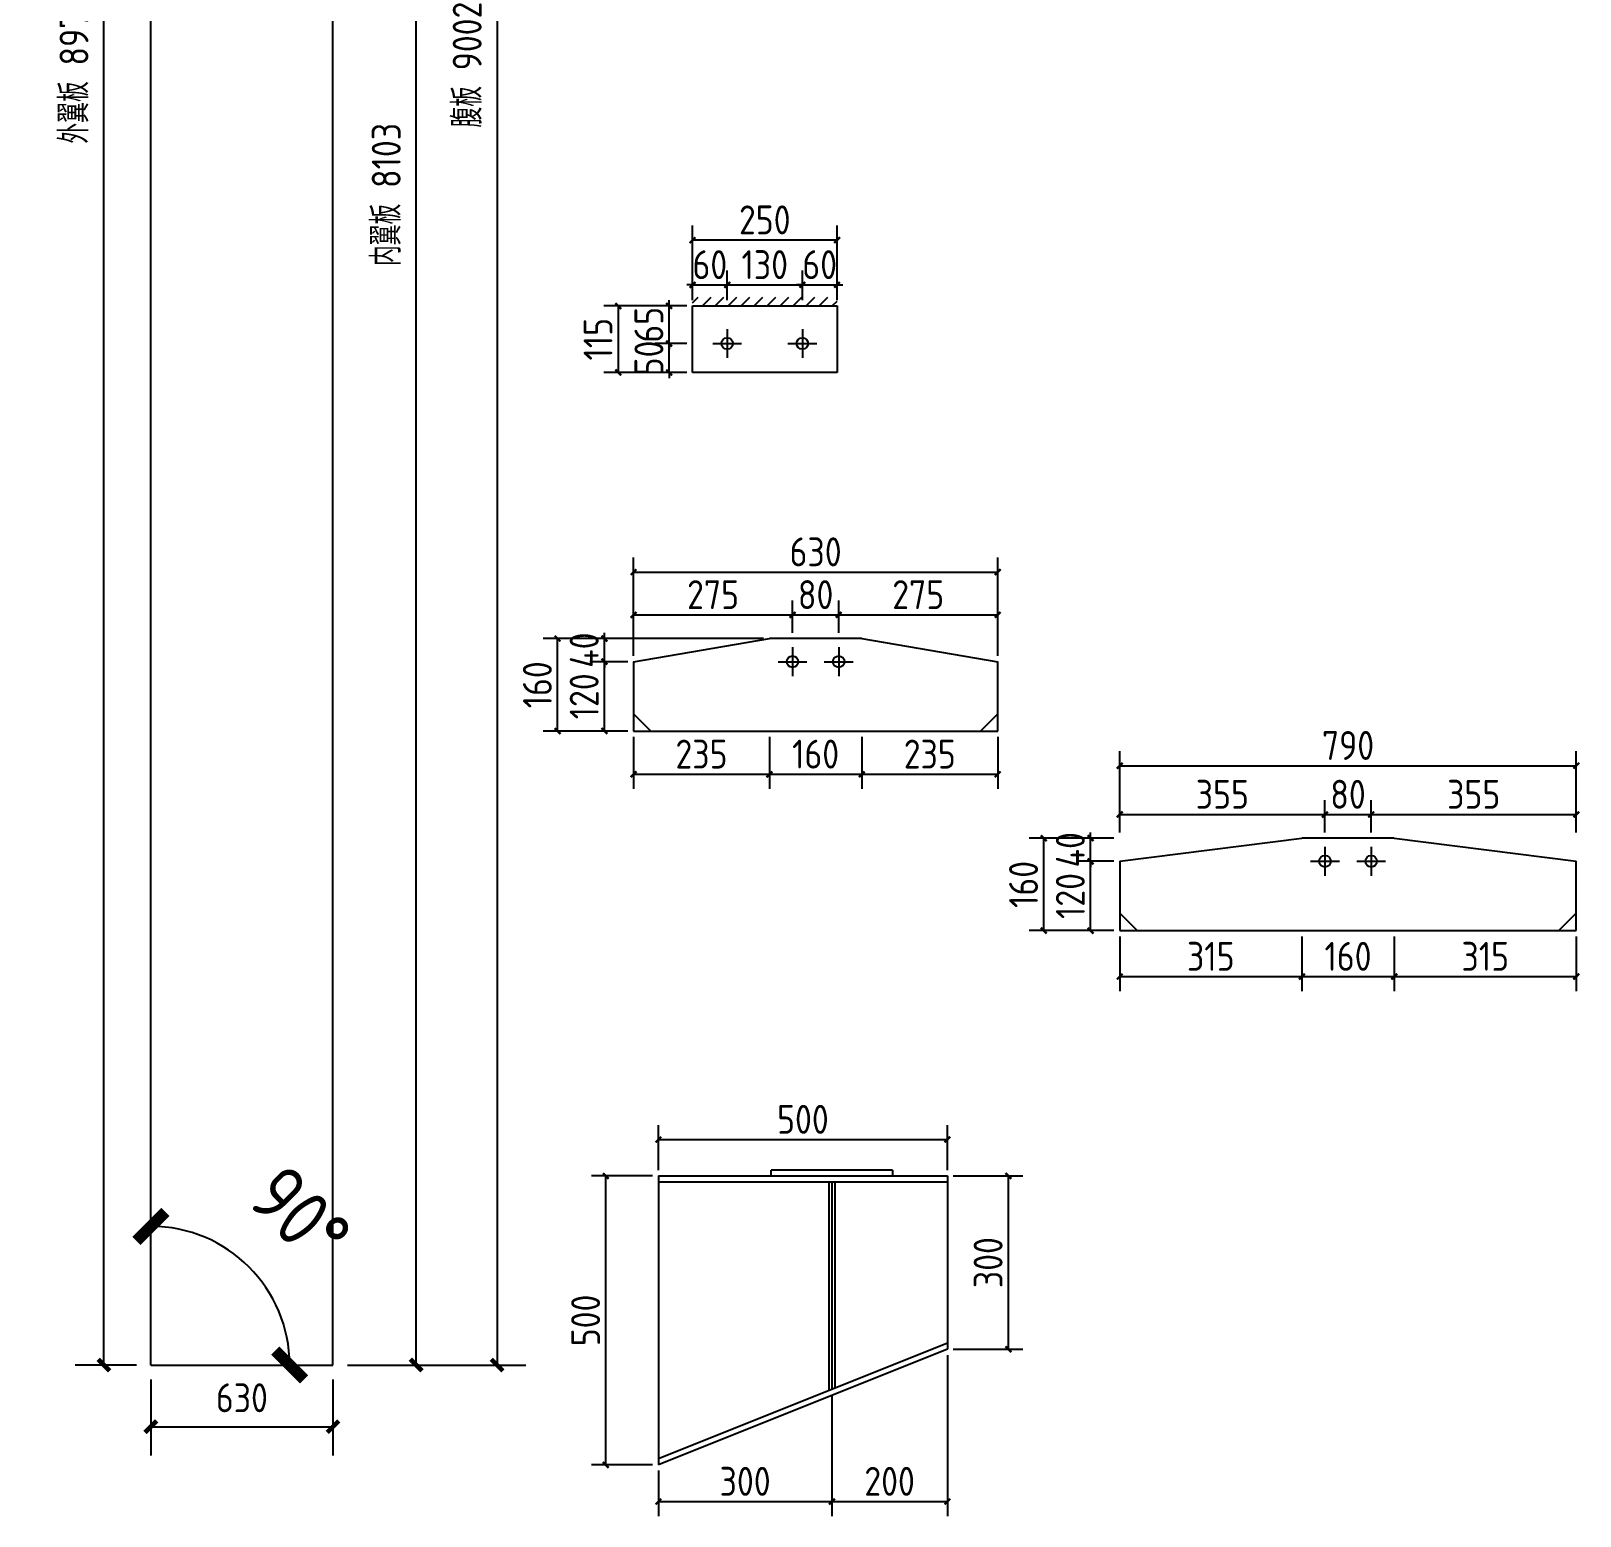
# Model space of a CAD drawing. Extents: x 411778 to 673094, y -11605 to 324395.
# Drawn here: x 461767 to 467127, y 93138 to 98278 of the extents above; entities that cross this region are included whole.
import ezdxf

# ---------------------------------------------------------------- set-up
doc = ezdxf.new("R2010")
doc.units = 0
doc.header["$LTSCALE"] = 1000
doc.header["$MEASUREMENT"] = 0
doc.styles.get("Standard").update_dxf_attribs({"font": 'gbenor.shx', "bigfont": 'gbcbig.shx'})
doc.dimstyles.get("Standard").update_dxf_attribs({"dimscale": 100, "dimtxt": 3.5, "dimasz": 1, "dimexe": 2.5, "dimexo": 3, "dimgap": 1.5, "dimtad": 1, "dimdec": 0, "dimzin": 0, "dimdsep": 46, "dimtxsty": 'Standard', "dimblk": 'ARCHTICK', "dimcen": 0.09, "dimadec": 0, "dimazin": 0, "dimtfac": 1, "dimtdec": 0, "dimtix": 1, "dimtmove": 2, "dimatfit": 3, "dimfxl": 1, "dimtolj": 1, "dimtzin": 0, "dimarcsym": 0})

# ---------------------------------------------------------------- blocks, each defined once
blk = doc.blocks.new('_ArchTick')
at = {"color": 0, "linetype": 'ByBlock', "const_width": 0.4}
blk.add_lwpolyline([(-0.5, -0.5), (0.5, 0.5)], dxfattribs=at)
blk = doc.blocks.new('*D1289')
at = {"color": 3, "lineweight": -2}
for p, q in [((462181.5, 93610.5), (462181.5, 93347.2)), ((462811.5, 93610.5), (462811.5, 93347.2)), ((462181.5, 93447.2), (462811.5, 93447.2))]:
    blk.add_line(p, q, dxfattribs=at)
at = {"layer": 'Defpoints', "color": 0}
for p in [(462181.5, 93660.5), (462811.5, 93660.5), (462811.5, 93447.2)]:
    blk.add_point(p, dxfattribs=at)
at = {"color": 3, "lineweight": -2, "xscale": 40, "yscale": 40, "zscale": 40, "rotation": 180}
blk.add_blockref('_ArchTick', (462181.5, 93447.2), dxfattribs=at)
at = {"color": 3, "lineweight": -2, "xscale": 40, "yscale": 40, "zscale": 40}
blk.add_blockref('_ArchTick', (462811.5, 93447.2), dxfattribs=at)
at = {"color": 0, "insert": (462496.5, 93547.2), "char_height": 100, "attachment_point": 5}
blk.add_mtext('\\A1;630', dxfattribs=at)
blk = doc.blocks.new('*D1290')
at = {"color": 3, "lineweight": -2}
for p, q in [((462131.5, 102631), (461919, 102631)), ((462019, 93660.5), (462019, 102631)), ((462131.5, 93660.5), (461919, 93660.5))]:
    blk.add_line(p, q, dxfattribs=at)
at = {"layer": 'Defpoints', "color": 0}
for p in [(462019, 102631), (462181.5, 102631), (462181.5, 93660.5)]:
    blk.add_point(p, dxfattribs=at)
at = {"color": 3, "lineweight": -2, "xscale": 40, "yscale": 40, "zscale": 40}
for p, rotation in [((462019, 102631), 90), ((462019, 93660.5), 270)]:
    blk.add_blockref('_ArchTick', p, dxfattribs=dict(at, rotation=rotation))
at = {"color": 0, "insert": (461915.7, 98145.7), "char_height": 100, "attachment_point": 5, "rotation": 90}
blk.add_mtext('\\A1;外翼板 8970', dxfattribs=at)
blk = doc.blocks.new('*D1292')
at = {"color": 3, "lineweight": -2}
for p, q in [((462861.5, 101763.6), (463199.5, 101763.6)), ((463099.5, 93660.5), (463099.5, 101763.6)), ((462861.5, 93660.5), (463199.5, 93660.5))]:
    blk.add_line(p, q, dxfattribs=at)
at = {"layer": 'Defpoints', "color": 0}
for p in [(462811.5, 101763.6), (463099.5, 101763.6), (462811.5, 93660.5)]:
    blk.add_point(p, dxfattribs=at)
at = {"color": 3, "lineweight": -2, "xscale": 40, "yscale": 40, "zscale": 40}
for p, rotation in [((463099.5, 101763.6), 90), ((463099.5, 93660.5), 270)]:
    blk.add_blockref('_ArchTick', p, dxfattribs=dict(at, rotation=rotation))
at = {"color": 0, "insert": (462996.2, 97712), "char_height": 100, "attachment_point": 5, "rotation": 90}
blk.add_mtext('\\A1;内翼板 8103', dxfattribs=at)
blk = doc.blocks.new('*D1259')
at = {"color": 3, "lineweight": -2}
for p, q in [((462861.5, 102662.5), (463479.5, 102662.5)), ((463379.5, 102662.5), (463379.5, 93660.5)), ((462861.5, 93660.5), (463479.5, 93660.5))]:
    blk.add_line(p, q, dxfattribs=at)
at = {"layer": 'Defpoints', "color": 0}
for p in [(462811.5, 102662.5), (462811.5, 93660.5), (463379.5, 93660.5)]:
    blk.add_point(p, dxfattribs=at)
at = {"color": 3, "lineweight": -2, "xscale": 40, "yscale": 40, "zscale": 40}
for p, rotation in [((463379.5, 102662.5), 90), ((463379.5, 93660.5), 270)]:
    blk.add_blockref('_ArchTick', p, dxfattribs=dict(at, rotation=rotation))
at = {"color": 0, "insert": (463276.2, 98161.5), "char_height": 100, "attachment_point": 5, "rotation": 90}
blk.add_mtext('\\A1;腹板 9002', dxfattribs=at)
blk = doc.blocks.new('*D1344')
at = {"color": 3, "lineweight": -2}
for p, q in [((464036, 97196.1), (463925, 97196.1)), ((463975, 97196.1), (463975, 97216.1)), ((463975, 97096.1), (463975, 97196.1)), ((464036, 97096.1), (463925, 97096.1)), ((463975, 97096.1), (463975, 97076.1))]:
    blk.add_line(p, q, dxfattribs=at)
at = {"layer": 'Defpoints', "color": 0}
for p in [(463975, 97196.1), (464056, 97196.1), (464056, 97096.1)]:
    blk.add_point(p, dxfattribs=at)
at = {"color": 3, "lineweight": -2, "xscale": 20, "yscale": 20, "zscale": 20}
for p, rotation in [((463975, 97196.1), 270), ((463975, 97096.1), 90)]:
    blk.add_blockref('_ArchTick', p, dxfattribs=dict(at, rotation=rotation))
at = {"color": 0, "insert": (463905, 97146.1), "char_height": 100, "attachment_point": 5, "rotation": 90}
blk.add_mtext('\\A1;50', dxfattribs=at)
blk = doc.blocks.new('*D1345')
at = {"color": 3, "lineweight": -2}
for p, q in [((464036, 97326.1), (463925, 97326.1)), ((463975, 97326.1), (463975, 97346.1)), ((463975, 97196.1), (463975, 97326.1)), ((464036, 97196.1), (463925, 97196.1)), ((463975, 97196.1), (463975, 97176.1))]:
    blk.add_line(p, q, dxfattribs=at)
at = {"layer": 'Defpoints', "color": 0}
for p in [(463975, 97326.1), (464056, 97326.1), (464056, 97196.1)]:
    blk.add_point(p, dxfattribs=at)
at = {"color": 3, "lineweight": -2, "xscale": 20, "yscale": 20, "zscale": 20}
for p, rotation in [((463975, 97326.1), 270), ((463975, 97196.1), 90)]:
    blk.add_blockref('_ArchTick', p, dxfattribs=dict(at, rotation=rotation))
at = {"color": 0, "insert": (463905, 97261.1), "char_height": 100, "attachment_point": 5, "rotation": 90}
blk.add_mtext('\\A1;65', dxfattribs=at)
blk = doc.blocks.new('*D1346')
at = {"color": 3, "lineweight": -2}
for p, q in [((464036, 97326.1), (463749, 97326.1)), ((463799, 97326.1), (463799, 97096.1)), ((464036, 97096.1), (463749, 97096.1))]:
    blk.add_line(p, q, dxfattribs=at)
at = {"layer": 'Defpoints', "color": 0}
for p in [(464056, 97326.1), (463799, 97096.1), (464056, 97096.1)]:
    blk.add_point(p, dxfattribs=at)
at = {"color": 3, "lineweight": -2, "xscale": 20, "yscale": 20, "zscale": 20}
for p, rotation in [((463799, 97326.1), 90), ((463799, 97096.1), 270)]:
    blk.add_blockref('_ArchTick', p, dxfattribs=dict(at, rotation=rotation))
at = {"color": 0, "insert": (463729, 97211.1), "char_height": 100, "attachment_point": 5, "rotation": 90}
blk.add_mtext('\\A1;115', dxfattribs=at)
blk = doc.blocks.new('*D1279')
at = {"color": 3, "lineweight": -2}
for p, q in [((464056, 97346.1), (464056, 97449.1)), ((464176, 97346.1), (464176, 97449.1)), ((464056, 97399.1), (464036, 97399.1)), ((464056, 97399.1), (464176, 97399.1)), ((464176, 97399.1), (464196, 97399.1))]:
    blk.add_line(p, q, dxfattribs=at)
at = {"layer": 'Defpoints', "color": 0}
for p in [(464176, 97399.1), (464056, 97326.1), (464176, 97326.1)]:
    blk.add_point(p, dxfattribs=at)
at = {"color": 3, "lineweight": -2, "xscale": 20, "yscale": 20, "zscale": 20}
blk.add_blockref('_ArchTick', (464056, 97399.1), dxfattribs=at)
at = {"color": 3, "lineweight": -2, "xscale": 20, "yscale": 20, "zscale": 20, "rotation": 180}
blk.add_blockref('_ArchTick', (464176, 97399.1), dxfattribs=at)
at = {"color": 0, "insert": (464116, 97469.1), "char_height": 100, "attachment_point": 5}
blk.add_mtext('\\A1;60', dxfattribs=at)
blk = doc.blocks.new('*D1280')
at = {"color": 3, "lineweight": -2}
for p, q in [((464176, 97346.1), (464176, 97449.1)), ((464436, 97346.1), (464436, 97449.1)), ((464176, 97399.1), (464436, 97399.1))]:
    blk.add_line(p, q, dxfattribs=at)
at = {"layer": 'Defpoints', "color": 0}
for p in [(464436, 97399.1), (464176, 97326.1), (464436, 97326.1)]:
    blk.add_point(p, dxfattribs=at)
at = {"color": 3, "lineweight": -2, "xscale": 20, "yscale": 20, "zscale": 20, "rotation": 180}
blk.add_blockref('_ArchTick', (464176, 97399.1), dxfattribs=at)
at = {"color": 3, "lineweight": -2, "xscale": 20, "yscale": 20, "zscale": 20}
blk.add_blockref('_ArchTick', (464436, 97399.1), dxfattribs=at)
at = {"color": 0, "insert": (464306, 97469.1), "char_height": 100, "attachment_point": 5}
blk.add_mtext('\\A1;130', dxfattribs=at)
blk = doc.blocks.new('*D1347')
at = {"color": 3, "lineweight": -2}
for p, q in [((464436, 97346.1), (464436, 97449.1)), ((464556, 97346.1), (464556, 97449.1)), ((464436, 97399.1), (464416, 97399.1)), ((464436, 97399.1), (464556, 97399.1)), ((464556, 97399.1), (464576, 97399.1))]:
    blk.add_line(p, q, dxfattribs=at)
at = {"layer": 'Defpoints', "color": 0}
for p in [(464556, 97399.1), (464436, 97326.1), (464556, 97326.1)]:
    blk.add_point(p, dxfattribs=at)
at = {"color": 3, "lineweight": -2, "xscale": 20, "yscale": 20, "zscale": 20}
blk.add_blockref('_ArchTick', (464436, 97399.1), dxfattribs=at)
at = {"color": 3, "lineweight": -2, "xscale": 20, "yscale": 20, "zscale": 20, "rotation": 180}
blk.add_blockref('_ArchTick', (464556, 97399.1), dxfattribs=at)
at = {"color": 0, "insert": (464496, 97469.1), "char_height": 100, "attachment_point": 5}
blk.add_mtext('\\A1;60', dxfattribs=at)
blk = doc.blocks.new('*D1348')
at = {"color": 3, "lineweight": -2}
for p, q in [((464056, 97346.1), (464056, 97604.1)), ((464556, 97346.1), (464556, 97604.1)), ((464556, 97554.1), (464056, 97554.1))]:
    blk.add_line(p, q, dxfattribs=at)
at = {"layer": 'Defpoints', "color": 0}
for p in [(464056, 97554.1), (464056, 97326.1), (464556, 97326.1)]:
    blk.add_point(p, dxfattribs=at)
at = {"color": 3, "lineweight": -2, "xscale": 20, "yscale": 20, "zscale": 20, "rotation": 180}
blk.add_blockref('_ArchTick', (464056, 97554.1), dxfattribs=at)
at = {"color": 3, "lineweight": -2, "xscale": 20, "yscale": 20, "zscale": 20}
blk.add_blockref('_ArchTick', (464556, 97554.1), dxfattribs=at)
at = {"color": 0, "insert": (464306, 97624.1), "char_height": 100, "attachment_point": 5}
blk.add_mtext('\\A1;250', dxfattribs=at)
blk = doc.blocks.new('*D1349')
at = {"color": 3, "lineweight": -2}
for p, q in [((463918, 94315), (463706, 94315)), ((463756, 93315), (463756, 94315)), ((463918, 93315), (463706, 93315))]:
    blk.add_line(p, q, dxfattribs=at)
at = {"layer": 'Defpoints', "color": 0}
for p in [(463756, 94315), (463938, 94315), (463938, 93315)]:
    blk.add_point(p, dxfattribs=at)
at = {"color": 3, "lineweight": -2, "xscale": 20, "yscale": 20, "zscale": 20}
for p, rotation in [((463756, 94315), 90), ((463756, 93315), 270)]:
    blk.add_blockref('_ArchTick', p, dxfattribs=dict(at, rotation=rotation))
at = {"color": 0, "insert": (463686, 93815), "char_height": 100, "attachment_point": 5, "rotation": 90}
blk.add_mtext('\\A1;500', dxfattribs=at)
blk = doc.blocks.new('*D1350')
at = {"color": 3, "lineweight": -2}
for p, q in [((463938, 94335), (463938, 94491)), ((464938, 94335), (464938, 94491)), ((463938, 94441), (464938, 94441))]:
    blk.add_line(p, q, dxfattribs=at)
at = {"layer": 'Defpoints', "color": 0}
for p in [(464938, 94441), (463938, 94315), (464938, 94315)]:
    blk.add_point(p, dxfattribs=at)
at = {"color": 3, "lineweight": -2, "xscale": 20, "yscale": 20, "zscale": 20, "rotation": 180}
blk.add_blockref('_ArchTick', (463938, 94441), dxfattribs=at)
at = {"color": 3, "lineweight": -2, "xscale": 20, "yscale": 20, "zscale": 20}
blk.add_blockref('_ArchTick', (464938, 94441), dxfattribs=at)
at = {"color": 0, "insert": (464438, 94511), "char_height": 100, "attachment_point": 5}
blk.add_mtext('\\A1;500', dxfattribs=at)
blk = doc.blocks.new('*D1283')
at = {"color": 3, "lineweight": -2}
for p, q in [((464538, 93556.5), (464538, 93138)), ((463938, 93295), (463938, 93138)), ((463938, 93188), (464538, 93188))]:
    blk.add_line(p, q, dxfattribs=at)
at = {"layer": 'Defpoints', "color": 0}
for p in [(464538, 93576.5), (463938, 93315), (464538, 93188)]:
    blk.add_point(p, dxfattribs=at)
at = {"color": 3, "lineweight": -2, "xscale": 20, "yscale": 20, "zscale": 20, "rotation": 180}
blk.add_blockref('_ArchTick', (463938, 93188), dxfattribs=at)
at = {"color": 3, "lineweight": -2, "xscale": 20, "yscale": 20, "zscale": 20}
blk.add_blockref('_ArchTick', (464538, 93188), dxfattribs=at)
at = {"color": 0, "insert": (464238, 93258), "char_height": 100, "attachment_point": 5}
blk.add_mtext('\\A1;300', dxfattribs=at)
blk = doc.blocks.new('*D1284')
at = {"color": 3, "lineweight": -2}
for p, q in [((464938, 93695), (464938, 93138)), ((464538, 93556.5), (464538, 93138)), ((464538, 93188), (464938, 93188))]:
    blk.add_line(p, q, dxfattribs=at)
at = {"layer": 'Defpoints', "color": 0}
for p in [(464938, 93715), (464538, 93576.5), (464938, 93188)]:
    blk.add_point(p, dxfattribs=at)
at = {"color": 3, "lineweight": -2, "xscale": 20, "yscale": 20, "zscale": 20, "rotation": 180}
blk.add_blockref('_ArchTick', (464538, 93188), dxfattribs=at)
at = {"color": 3, "lineweight": -2, "xscale": 20, "yscale": 20, "zscale": 20}
blk.add_blockref('_ArchTick', (464938, 93188), dxfattribs=at)
at = {"color": 0, "insert": (464738, 93258), "char_height": 100, "attachment_point": 5}
blk.add_mtext('\\A1;200', dxfattribs=at)
blk = doc.blocks.new('*D1285')
at = {"color": 3, "lineweight": -2}
for p, q in [((464958, 94315), (465199, 94315)), ((465149, 93715), (465149, 94315)), ((464958, 93715), (465199, 93715))]:
    blk.add_line(p, q, dxfattribs=at)
at = {"layer": 'Defpoints', "color": 0}
for p in [(464938, 94315), (465149, 94315), (464938, 93715)]:
    blk.add_point(p, dxfattribs=at)
at = {"color": 3, "lineweight": -2, "xscale": 20, "yscale": 20, "zscale": 20}
for p, rotation in [((465149, 94315), 90), ((465149, 93715), 270)]:
    blk.add_blockref('_ArchTick', p, dxfattribs=dict(at, rotation=rotation))
at = {"color": 0, "insert": (465079, 94015), "char_height": 100, "attachment_point": 5, "rotation": 90}
blk.add_mtext('\\A1;300', dxfattribs=at)
blk = doc.blocks.new('*D1701')
at = {"color": 0, "lineweight": -2}
blk.add_arc((462181.5, 102662.5), 485.3, 270, 360, dxfattribs=at)
at = {"layer": 'Defpoints', "color": 0}
for p in [(462181.5, 102662.5), (462811.5, 102662.5), (462181.5, 102631), (462424.1, 102242.2), (462181.5, 93660.5)]:
    blk.add_point(p, dxfattribs=at)
at = {"color": 0, "lineweight": -2, "xscale": 100, "yscale": 100, "zscale": 100}
for p, rotation in [((462666.8, 102662.5), 89.99999999999761), ((462181.5, 102177.2), 179.9999999999999)]:
    blk.add_blockref('_ArchTick', p, dxfattribs=dict(at, rotation=rotation))
at = {"color": 0, "insert": (462347.8, 102496.1), "char_height": 200, "attachment_point": 5, "rotation": 45}
blk.add_mtext('\\A1;90°', dxfattribs=at)
blk = doc.blocks.new('*D1702')
at = {"color": 0, "lineweight": -2}
blk.add_arc((462181.5, 93660.5), 480.2, 0, 90, dxfattribs=at)
at = {"layer": 'Defpoints', "color": 0}
for p in [(462181.5, 102631), (462597.4, 93900.6), (462181.5, 93660.5), (462181.5, 93660.5), (462811.5, 93660.5)]:
    blk.add_point(p, dxfattribs=at)
at = {"color": 0, "lineweight": -2, "xscale": 100, "yscale": 100, "zscale": 100}
for p, rotation in [((462181.5, 94140.7), 179.9999999999999), ((462661.7, 93660.5), 270)]:
    blk.add_blockref('_ArchTick', p, dxfattribs=dict(at, rotation=rotation))
at = {"color": 0, "insert": (462697.9, 94176.8), "char_height": 200, "attachment_point": 5, "rotation": 315}
blk.add_mtext('\\A1;90°', dxfattribs=at)
blk = doc.blocks.new('*D2456')
at = {"color": 3, "lineweight": -2}
for p, q in [((463832, 96095), (463701, 96095)), ((463751, 95855), (463751, 96095)), ((463832, 95855), (463701, 95855))]:
    blk.add_line(p, q, dxfattribs=at)
at = {"layer": 'Defpoints', "color": 0}
for p in [(463751, 96095), (463852, 96095), (463852, 95855)]:
    blk.add_point(p, dxfattribs=at)
at = {"color": 3, "lineweight": -2, "xscale": 20, "yscale": 20, "zscale": 20}
for p, rotation in [((463751, 96095), 90), ((463751, 95855), 270)]:
    blk.add_blockref('_ArchTick', p, dxfattribs=dict(at, rotation=rotation))
at = {"color": 0, "insert": (463681, 95975), "char_height": 100, "attachment_point": 5, "rotation": 90}
blk.add_mtext('\\A1;120', dxfattribs=at)
blk = doc.blocks.new('*D2457')
at = {"color": 3, "lineweight": -2}
for p, q in [((464302, 96175), (463701, 96175)), ((463751, 96175), (463751, 96195)), ((463751, 96095), (463751, 96175)), ((463832, 96095), (463701, 96095)), ((463751, 96095), (463751, 96075))]:
    blk.add_line(p, q, dxfattribs=at)
at = {"layer": 'Defpoints', "color": 0}
for p in [(463751, 96175), (464322, 96175), (463852, 96095)]:
    blk.add_point(p, dxfattribs=at)
at = {"color": 3, "lineweight": -2, "xscale": 20, "yscale": 20, "zscale": 20}
for p, rotation in [((463751, 96175), 270), ((463751, 96095), 90)]:
    blk.add_blockref('_ArchTick', p, dxfattribs=dict(at, rotation=rotation))
at = {"color": 0, "insert": (463681, 96135), "char_height": 100, "attachment_point": 5, "rotation": 90}
blk.add_mtext('\\A1;40', dxfattribs=at)
blk = doc.blocks.new('*D2448')
at = {"color": 3, "lineweight": -2}
for p, q in [((463852, 96195), (463852, 96307)), ((464402, 96195), (464402, 96307)), ((463852, 96257), (464402, 96257))]:
    blk.add_line(p, q, dxfattribs=at)
at = {"layer": 'Defpoints', "color": 0}
for p in [(464402, 96257), (463852, 96175), (464402, 96175)]:
    blk.add_point(p, dxfattribs=at)
at = {"color": 3, "lineweight": -2, "xscale": 20, "yscale": 20, "zscale": 20, "rotation": 180}
blk.add_blockref('_ArchTick', (463852, 96257), dxfattribs=at)
at = {"color": 3, "lineweight": -2, "xscale": 20, "yscale": 20, "zscale": 20}
blk.add_blockref('_ArchTick', (464402, 96257), dxfattribs=at)
at = {"color": 0, "insert": (464127, 96327), "char_height": 100, "attachment_point": 5}
blk.add_mtext('\\A1;275', dxfattribs=at)
blk = doc.blocks.new('*D2449')
at = {"color": 3, "lineweight": -2}
for p, q in [((464402, 96195), (464402, 96307)), ((464562, 96195), (464562, 96307)), ((464402, 96257), (464562, 96257))]:
    blk.add_line(p, q, dxfattribs=at)
at = {"layer": 'Defpoints', "color": 0}
for p in [(464562, 96257), (464402, 96175), (464562, 96175)]:
    blk.add_point(p, dxfattribs=at)
at = {"color": 3, "lineweight": -2, "xscale": 20, "yscale": 20, "zscale": 20, "rotation": 180}
blk.add_blockref('_ArchTick', (464402, 96257), dxfattribs=at)
at = {"color": 3, "lineweight": -2, "xscale": 20, "yscale": 20, "zscale": 20}
blk.add_blockref('_ArchTick', (464562, 96257), dxfattribs=at)
at = {"color": 0, "insert": (464482, 96327), "char_height": 100, "attachment_point": 5}
blk.add_mtext('\\A1;80', dxfattribs=at)
blk = doc.blocks.new('*D2450')
at = {"color": 3, "lineweight": -2}
for p, q in [((464562, 96195), (464562, 96307)), ((465112, 96115), (465112, 96307)), ((464562, 96257), (465112, 96257))]:
    blk.add_line(p, q, dxfattribs=at)
at = {"layer": 'Defpoints', "color": 0}
for p in [(465112, 96257), (464562, 96175), (465112, 96095)]:
    blk.add_point(p, dxfattribs=at)
at = {"color": 3, "lineweight": -2, "xscale": 20, "yscale": 20, "zscale": 20, "rotation": 180}
blk.add_blockref('_ArchTick', (464562, 96257), dxfattribs=at)
at = {"color": 3, "lineweight": -2, "xscale": 20, "yscale": 20, "zscale": 20}
blk.add_blockref('_ArchTick', (465112, 96257), dxfattribs=at)
at = {"color": 0, "insert": (464837, 96327), "char_height": 100, "attachment_point": 5}
blk.add_mtext('\\A1;275', dxfattribs=at)
blk = doc.blocks.new('*D2458')
at = {"color": 3, "lineweight": -2}
for p, q in [((463832, 96175), (463539, 96175)), ((463589, 95855), (463589, 96175)), ((463832, 95855), (463539, 95855))]:
    blk.add_line(p, q, dxfattribs=at)
at = {"layer": 'Defpoints', "color": 0}
for p in [(463589, 96175), (463852, 96175), (463852, 95855)]:
    blk.add_point(p, dxfattribs=at)
at = {"color": 3, "lineweight": -2, "xscale": 20, "yscale": 20, "zscale": 20}
for p, rotation in [((463589, 96175), 90), ((463589, 95855), 270)]:
    blk.add_blockref('_ArchTick', p, dxfattribs=dict(at, rotation=rotation))
at = {"color": 0, "insert": (463519, 96015), "char_height": 100, "attachment_point": 5, "rotation": 90}
blk.add_mtext('\\A1;160', dxfattribs=at)
blk = doc.blocks.new('*D2451')
at = {"color": 3, "lineweight": -2}
for p, q in [((463852, 95835), (463852, 95655.1)), ((464322, 95835), (464322, 95655.1)), ((463852, 95705.1), (464322, 95705.1))]:
    blk.add_line(p, q, dxfattribs=at)
at = {"layer": 'Defpoints', "color": 0}
for p in [(463852, 95855), (464322, 95855), (464322, 95705.1)]:
    blk.add_point(p, dxfattribs=at)
at = {"color": 3, "lineweight": -2, "xscale": 20, "yscale": 20, "zscale": 20, "rotation": 180}
blk.add_blockref('_ArchTick', (463852, 95705.1), dxfattribs=at)
at = {"color": 3, "lineweight": -2, "xscale": 20, "yscale": 20, "zscale": 20}
blk.add_blockref('_ArchTick', (464322, 95705.1), dxfattribs=at)
at = {"color": 0, "insert": (464087, 95775.1), "char_height": 100, "attachment_point": 5}
blk.add_mtext('\\A1;235', dxfattribs=at)
blk = doc.blocks.new('*D2452')
at = {"color": 3, "lineweight": -2}
for p, q in [((464322, 95835), (464322, 95655.1)), ((464642, 95835), (464642, 95655.1)), ((464322, 95705.1), (464642, 95705.1))]:
    blk.add_line(p, q, dxfattribs=at)
at = {"layer": 'Defpoints', "color": 0}
for p in [(464322, 95855), (464642, 95855), (464642, 95705.1)]:
    blk.add_point(p, dxfattribs=at)
at = {"color": 3, "lineweight": -2, "xscale": 20, "yscale": 20, "zscale": 20, "rotation": 180}
blk.add_blockref('_ArchTick', (464322, 95705.1), dxfattribs=at)
at = {"color": 3, "lineweight": -2, "xscale": 20, "yscale": 20, "zscale": 20}
blk.add_blockref('_ArchTick', (464642, 95705.1), dxfattribs=at)
at = {"color": 0, "insert": (464482, 95775.1), "char_height": 100, "attachment_point": 5}
blk.add_mtext('\\A1;160', dxfattribs=at)
blk = doc.blocks.new('*D2459')
at = {"color": 3, "lineweight": -2}
for p, q in [((464642, 95835), (464642, 95655.1)), ((465112, 95835), (465112, 95655.1)), ((464642, 95705.1), (465112, 95705.1))]:
    blk.add_line(p, q, dxfattribs=at)
at = {"layer": 'Defpoints', "color": 0}
for p in [(464642, 95855), (465112, 95855), (465112, 95705.1)]:
    blk.add_point(p, dxfattribs=at)
at = {"color": 3, "lineweight": -2, "xscale": 20, "yscale": 20, "zscale": 20, "rotation": 180}
blk.add_blockref('_ArchTick', (464642, 95705.1), dxfattribs=at)
at = {"color": 3, "lineweight": -2, "xscale": 20, "yscale": 20, "zscale": 20}
blk.add_blockref('_ArchTick', (465112, 95705.1), dxfattribs=at)
at = {"color": 0, "insert": (464877, 95775.1), "char_height": 100, "attachment_point": 5}
blk.add_mtext('\\A1;235', dxfattribs=at)
blk = doc.blocks.new('*D2460')
at = {"color": 3, "lineweight": -2}
for p, q in [((463852, 96115), (463852, 96455.1)), ((465112, 96115), (465112, 96455.1)), ((463852, 96405.1), (465112, 96405.1))]:
    blk.add_line(p, q, dxfattribs=at)
at = {"layer": 'Defpoints', "color": 0}
for p in [(465112, 96405.1), (463852, 96095), (465112, 96095)]:
    blk.add_point(p, dxfattribs=at)
at = {"color": 3, "lineweight": -2, "xscale": 20, "yscale": 20, "zscale": 20, "rotation": 180}
blk.add_blockref('_ArchTick', (463852, 96405.1), dxfattribs=at)
at = {"color": 3, "lineweight": -2, "xscale": 20, "yscale": 20, "zscale": 20}
blk.add_blockref('_ArchTick', (465112, 96405.1), dxfattribs=at)
at = {"color": 0, "insert": (464482, 96475.1), "char_height": 100, "attachment_point": 5}
blk.add_mtext('\\A1;630', dxfattribs=at)
blk = doc.blocks.new('*D2453')
at = {"color": 3, "lineweight": -2}
for p, q in [((465514.5, 95404), (465383.5, 95404)), ((465433.5, 95164), (465433.5, 95404)), ((465514.5, 95164), (465383.5, 95164))]:
    blk.add_line(p, q, dxfattribs=at)
at = {"layer": 'Defpoints', "color": 0}
for p in [(465433.5, 95404), (465534.5, 95404), (465534.5, 95164)]:
    blk.add_point(p, dxfattribs=at)
at = {"color": 3, "lineweight": -2, "xscale": 20, "yscale": 20, "zscale": 20}
for p, rotation in [((465433.5, 95404), 90), ((465433.5, 95164), 270)]:
    blk.add_blockref('_ArchTick', p, dxfattribs=dict(at, rotation=rotation))
at = {"color": 0, "insert": (465363.5, 95284), "char_height": 100, "attachment_point": 5, "rotation": 90}
blk.add_mtext('\\A1;120', dxfattribs=at)
blk = doc.blocks.new('*D2441')
at = {"color": 3, "lineweight": -2}
for p, q in [((465514.5, 95484), (465383.5, 95484)), ((465433.5, 95484), (465433.5, 95504)), ((465433.5, 95404), (465433.5, 95484)), ((465514.5, 95404), (465383.5, 95404)), ((465433.5, 95404), (465433.5, 95384))]:
    blk.add_line(p, q, dxfattribs=at)
at = {"layer": 'Defpoints', "color": 0}
for p in [(465433.5, 95484), (465534.5, 95484), (465534.5, 95404)]:
    blk.add_point(p, dxfattribs=at)
at = {"color": 3, "lineweight": -2, "xscale": 20, "yscale": 20, "zscale": 20}
for p, rotation in [((465433.5, 95484), 270), ((465433.5, 95404), 90)]:
    blk.add_blockref('_ArchTick', p, dxfattribs=dict(at, rotation=rotation))
at = {"color": 0, "insert": (465363.5, 95444), "char_height": 100, "attachment_point": 5, "rotation": 90}
blk.add_mtext('\\A1;40', dxfattribs=at)
blk = doc.blocks.new('*D2442')
at = {"color": 3, "lineweight": -2}
for p, q in [((465534.5, 95504), (465534.5, 95616)), ((466244.5, 95504), (466244.5, 95616)), ((465534.5, 95566), (466244.5, 95566))]:
    blk.add_line(p, q, dxfattribs=at)
at = {"layer": 'Defpoints', "color": 0}
for p in [(466244.5, 95566), (465534.5, 95484), (466244.5, 95484)]:
    blk.add_point(p, dxfattribs=at)
at = {"color": 3, "lineweight": -2, "xscale": 20, "yscale": 20, "zscale": 20, "rotation": 180}
blk.add_blockref('_ArchTick', (465534.5, 95566), dxfattribs=at)
at = {"color": 3, "lineweight": -2, "xscale": 20, "yscale": 20, "zscale": 20}
blk.add_blockref('_ArchTick', (466244.5, 95566), dxfattribs=at)
at = {"color": 0, "insert": (465889.5, 95636), "char_height": 100, "attachment_point": 5}
blk.add_mtext('\\A1;355', dxfattribs=at)
blk = doc.blocks.new('*D2443')
at = {"color": 3, "lineweight": -2}
for p, q in [((466244.5, 95504), (466244.5, 95616)), ((466404.5, 95504), (466404.5, 95616)), ((466244.5, 95566), (466404.5, 95566))]:
    blk.add_line(p, q, dxfattribs=at)
at = {"layer": 'Defpoints', "color": 0}
for p in [(466404.5, 95566), (466244.5, 95484), (466404.5, 95484)]:
    blk.add_point(p, dxfattribs=at)
at = {"color": 3, "lineweight": -2, "xscale": 20, "yscale": 20, "zscale": 20, "rotation": 180}
blk.add_blockref('_ArchTick', (466244.5, 95566), dxfattribs=at)
at = {"color": 3, "lineweight": -2, "xscale": 20, "yscale": 20, "zscale": 20}
blk.add_blockref('_ArchTick', (466404.5, 95566), dxfattribs=at)
at = {"color": 0, "insert": (466324.5, 95636), "char_height": 100, "attachment_point": 5}
blk.add_mtext('\\A1;80', dxfattribs=at)
blk = doc.blocks.new('*D2444')
at = {"color": 3, "lineweight": -2}
for p, q in [((466404.5, 95504), (466404.5, 95616)), ((467114.5, 95504), (467114.5, 95616)), ((466404.5, 95566), (467114.5, 95566))]:
    blk.add_line(p, q, dxfattribs=at)
at = {"layer": 'Defpoints', "color": 0}
for p in [(467114.5, 95566), (466404.5, 95484), (467114.5, 95484)]:
    blk.add_point(p, dxfattribs=at)
at = {"color": 3, "lineweight": -2, "xscale": 20, "yscale": 20, "zscale": 20, "rotation": 180}
blk.add_blockref('_ArchTick', (466404.5, 95566), dxfattribs=at)
at = {"color": 3, "lineweight": -2, "xscale": 20, "yscale": 20, "zscale": 20}
blk.add_blockref('_ArchTick', (467114.5, 95566), dxfattribs=at)
at = {"color": 0, "insert": (466759.5, 95636), "char_height": 100, "attachment_point": 5}
blk.add_mtext('\\A1;355', dxfattribs=at)
blk = doc.blocks.new('*D2454')
at = {"color": 3, "lineweight": -2}
for p, q in [((465514.5, 95484), (465221.5, 95484)), ((465271.5, 95164), (465271.5, 95484)), ((465514.5, 95164), (465221.5, 95164))]:
    blk.add_line(p, q, dxfattribs=at)
at = {"layer": 'Defpoints', "color": 0}
for p in [(465271.5, 95484), (465534.5, 95484), (465534.5, 95164)]:
    blk.add_point(p, dxfattribs=at)
at = {"color": 3, "lineweight": -2, "xscale": 20, "yscale": 20, "zscale": 20}
for p, rotation in [((465271.5, 95484), 90), ((465271.5, 95164), 270)]:
    blk.add_blockref('_ArchTick', p, dxfattribs=dict(at, rotation=rotation))
at = {"color": 0, "insert": (465201.5, 95324), "char_height": 100, "attachment_point": 5, "rotation": 90}
blk.add_mtext('\\A1;160', dxfattribs=at)
blk = doc.blocks.new('*D2445')
at = {"color": 3, "lineweight": -2}
for p, q in [((465534.5, 95504), (465534.5, 95785)), ((467114.5, 95504), (467114.5, 95785)), ((465534.5, 95735), (467114.5, 95735))]:
    blk.add_line(p, q, dxfattribs=at)
at = {"layer": 'Defpoints', "color": 0}
for p in [(467114.5, 95735), (465534.5, 95484), (467114.5, 95484)]:
    blk.add_point(p, dxfattribs=at)
at = {"color": 3, "lineweight": -2, "xscale": 20, "yscale": 20, "zscale": 20, "rotation": 180}
blk.add_blockref('_ArchTick', (465534.5, 95735), dxfattribs=at)
at = {"color": 3, "lineweight": -2, "xscale": 20, "yscale": 20, "zscale": 20}
blk.add_blockref('_ArchTick', (467114.5, 95735), dxfattribs=at)
at = {"color": 0, "insert": (466324.5, 95805), "char_height": 100, "attachment_point": 5}
blk.add_mtext('\\A1;790', dxfattribs=at)
blk = doc.blocks.new('*D2446')
at = {"color": 3, "lineweight": -2}
for p, q in [((465534.5, 95144), (465534.5, 94955.1)), ((466164.5, 95144), (466164.5, 94955.1)), ((465534.5, 95005.1), (466164.5, 95005.1))]:
    blk.add_line(p, q, dxfattribs=at)
at = {"layer": 'Defpoints', "color": 0}
for p in [(465534.5, 95164), (466164.5, 95164), (466164.5, 95005.1)]:
    blk.add_point(p, dxfattribs=at)
at = {"color": 3, "lineweight": -2, "xscale": 20, "yscale": 20, "zscale": 20, "rotation": 180}
blk.add_blockref('_ArchTick', (465534.5, 95005.1), dxfattribs=at)
at = {"color": 3, "lineweight": -2, "xscale": 20, "yscale": 20, "zscale": 20}
blk.add_blockref('_ArchTick', (466164.5, 95005.1), dxfattribs=at)
at = {"color": 0, "insert": (465849.5, 95075.1), "char_height": 100, "attachment_point": 5}
blk.add_mtext('\\A1;315', dxfattribs=at)
blk = doc.blocks.new('*D2447')
at = {"color": 3, "lineweight": -2}
for p, q in [((466164.5, 95144), (466164.5, 94955.1)), ((466484.5, 95144), (466484.5, 94955.1)), ((466164.5, 95005.1), (466484.5, 95005.1))]:
    blk.add_line(p, q, dxfattribs=at)
at = {"layer": 'Defpoints', "color": 0}
for p in [(466164.5, 95164), (466484.5, 95164), (466484.5, 95005.1)]:
    blk.add_point(p, dxfattribs=at)
at = {"color": 3, "lineweight": -2, "xscale": 20, "yscale": 20, "zscale": 20, "rotation": 180}
blk.add_blockref('_ArchTick', (466164.5, 95005.1), dxfattribs=at)
at = {"color": 3, "lineweight": -2, "xscale": 20, "yscale": 20, "zscale": 20}
blk.add_blockref('_ArchTick', (466484.5, 95005.1), dxfattribs=at)
at = {"color": 0, "insert": (466324.5, 95075.1), "char_height": 100, "attachment_point": 5}
blk.add_mtext('\\A1;160', dxfattribs=at)
blk = doc.blocks.new('*D2455')
at = {"color": 3, "lineweight": -2}
for p, q in [((466484.5, 95144), (466484.5, 94955.1)), ((467114.5, 95144), (467114.5, 94955.1)), ((466484.5, 95005.1), (467114.5, 95005.1))]:
    blk.add_line(p, q, dxfattribs=at)
at = {"layer": 'Defpoints', "color": 0}
for p in [(466484.5, 95164), (467114.5, 95164), (467114.5, 95005.1)]:
    blk.add_point(p, dxfattribs=at)
at = {"color": 3, "lineweight": -2, "xscale": 20, "yscale": 20, "zscale": 20, "rotation": 180}
blk.add_blockref('_ArchTick', (466484.5, 95005.1), dxfattribs=at)
at = {"color": 3, "lineweight": -2, "xscale": 20, "yscale": 20, "zscale": 20}
blk.add_blockref('_ArchTick', (467114.5, 95005.1), dxfattribs=at)
at = {"color": 0, "insert": (466799.5, 95075.1), "char_height": 100, "attachment_point": 5}
blk.add_mtext('\\A1;315', dxfattribs=at)

msp = doc.modelspace()

# ---------------------------------------------------------------- hatches: boundary and pattern name
h = msp.add_hatch()
h.set_pattern_fill('ANSI31', color=256, scale=20, style=0)
h.set_pattern_definition([(45, (-1136.5, -31500), (-22.4506403, 22.4506403), [])])
h.paths.add_polyline_path([(464556, 97356.1), (464056, 97356.1), (464056, 97326.1), (464556, 97326.1)])

# ---------------------------------------------------------------- linework, layer by layer
for p, q in [((462181.5, 93660.5), (462181.5, 102631)), ((462811.5, 93660.5), (462811.5, 101763.6)), ((464056, 97326.1), (464556, 97326.1)), ((464056, 97096.1), (464056, 97326.1)), ((464556, 97326.1), (464556, 97096.1)), ((464176, 97246.1), (464176, 97146.1)), ((464436, 97246.1), (464436, 97146.1)), ((464126, 97196.1), (464226, 97196.1)), ((464386, 97196.1), (464486, 97196.1)), ((464556, 97096.1), (464056, 97096.1)), ((463852, 96095), (464322, 96175)), ((464642, 96175), (464322, 96175)), ((464642, 96175), (465112, 96095)), ((464402, 96145), (464402, 96045)), ((464562, 96145), (464562, 96045)), ((463852, 96095), (463852, 95855)), ((464352, 96095), (464452, 96095)), ((464512, 96095), (464612, 96095)), ((465112, 95855), (465112, 96095)), ((463852, 95915), (463912, 95855)), ((465052, 95855), (465112, 95915)), ((463852, 95855), (465112, 95855)), ((465534.5, 95404), (466164.5, 95484)), ((466484.5, 95484), (466164.5, 95484)), ((466484.5, 95484), (467114.5, 95404)), ((466244.5, 95454), (466244.5, 95354)), ((466404.5, 95454), (466404.5, 95354)), ((465534.5, 95404), (465534.5, 95164)), ((466194.5, 95404), (466294.5, 95404)), ((466354.5, 95404), (466454.5, 95404)), ((467114.5, 95164), (467114.5, 95404)), ((465534.5, 95224), (465594.5, 95164)), ((467054.5, 95164), (467114.5, 95224)), ((465534.5, 95164), (467114.5, 95164)), ((463938, 94315), (464938, 94315)), ((463938, 94315), (463938, 93315)), ((464328, 94315), (464328, 94335)), ((464748, 94335), (464328, 94335)), ((464748, 94335), (464748, 94315)), ((464938, 94315), (464938, 93715)), ((463938, 94295), (464938, 94295)), ((464528, 94295), (464528, 93572.5)), ((464548, 94295), (464548, 93580.5)), ((464938, 93736.5), (463938, 93336.5)), ((464938, 93715), (463938, 93315)), ((462181.5, 93660.5), (462811.5, 93660.5))]:
    msp.add_line(p, q)
at = {"color": 1}
msp.add_line((464538, 94295), (464538, 93576.5), dxfattribs=at)
for centre in [(464176, 97196.1), (464436, 97196.1), (464402, 96095), (464562, 96095), (466244.5, 95404), (466404.5, 95404)]:
    msp.add_circle(centre, 20)

# ---------------------------------------------------------------- dimensions: what is measured, and where the dimension line sits
for base, line1, line2, picture, middle in [((462424.1, 102242.2), ((462181.5, 93660.5), (462181.5, 102631)), ((462811.5, 102662.5), (462181.5, 102662.5)), '*D1701', (462347.8, 102496.1)), ((462597.4, 93900.6), ((462181.5, 93660.5), (462811.5, 93660.5)), ((462181.5, 93660.5), (462181.5, 102631)), '*D1702', (462697.9, 94176.8))]:
    dim = msp.add_angular_dim_2l(base=base, line1=line1, line2=line2, dimstyle='Standard', override={"dimtxt": 2}, dxfattribs=at)
    dim.commit()
    dim.dimension.update_dxf_attribs({"geometry": picture, "text_midpoint": middle})
for base, p1, p2, text, picture, middle in [((463379.5, 93660.5), (462811.5, 102662.5), (462811.5, 93660.5), '腹板 9002', '*D1259', (463276.2, 98161.5)), ((462019, 102631), (462181.5, 93660.5), (462181.5, 102631), '外翼板 8970', '*D1290', (461915.7, 98145.7)), ((463099.5, 101763.6), (462811.5, 93660.5), (462811.5, 101763.6), '内翼板 8103', '*D1292', (462996.2, 97712))]:
    dim = msp.add_linear_dim(base=base, p1=p1, p2=p2, angle=90, text=text, dimstyle='Standard', override={"dimtxt": 1, "dimasz": 0.4, "dimexe": 1, "dimexo": 0.5, "dimgap": 0.5, "dimclrd": 3, "dimclre": 3})
    dim.commit()
    dim.dimension.update_dxf_attribs({"geometry": picture, "text_midpoint": middle})
for p1, p2, distance, picture, middle in [((464556, 97326.1), (464056, 97326.1), -228, '*D1348', (464306, 97624.1)), ((464056, 97326.1), (464056, 97096.1), -257, '*D1346', (463729, 97211.1)), ((463852, 95855), (463852, 96175), 263, '*D2458', (463519, 96015)), ((465534.5, 95484), (467114.5, 95484), 251, '*D2445', (466324.5, 95805)), ((465534.5, 95164), (465534.5, 95484), 263, '*D2454', (465201.5, 95324)), ((463938, 93315), (463938, 94315), 182, '*D1349', (463686, 93815)), ((464938, 93715), (464938, 94315), -211, '*D1285', (465079, 94015))]:
    dim = msp.add_aligned_dim(p1=p1, p2=p2, distance=distance, dimstyle='Standard', override={"dimtxt": 1, "dimasz": 0.2, "dimexe": 0.5, "dimexo": 0.2, "dimgap": 0.2, "dimlfac": 0.5, "dimclrd": 3, "dimclre": 3})
    dim.commit()
    dim.dimension.update_dxf_attribs({"geometry": picture, "text_midpoint": middle})
for base, p1, p2, override, picture, middle in [((464176, 97399.1), (464056, 97326.1), (464176, 97326.1), {"dimtxt": 1, "dimasz": 0.2, "dimexe": 0.5, "dimexo": 0.2, "dimgap": 0.2, "dimlfac": 0.5, "dimclrd": 3, "dimclre": 3}, '*D1279', (464116, 97469.1)), ((464436, 97399.1), (464176, 97326.1), (464436, 97326.1), {"dimtxt": 1, "dimasz": 0.2, "dimexe": 0.5, "dimexo": 0.2, "dimgap": 0.2, "dimlfac": 0.5, "dimclrd": 3, "dimclre": 3}, '*D1280', (464306, 97469.1)), ((464556, 97399.1), (464436, 97326.1), (464556, 97326.1), {"dimtxt": 1, "dimasz": 0.2, "dimexe": 0.5, "dimexo": 0.2, "dimgap": 0.2, "dimlfac": 0.5, "dimclrd": 3, "dimclre": 3}, '*D1347', (464496, 97469.1)), ((465112, 96405.1), (463852, 96095), (465112, 96095), {"dimtxt": 1, "dimasz": 0.2, "dimexe": 0.5, "dimexo": 0.2, "dimgap": 0.2, "dimlfac": 0.5, "dimclrd": 3, "dimclre": 3}, '*D2460', (464482, 96475.1)), ((464402, 96257), (463852, 96175), (464402, 96175), {"dimtxt": 1, "dimasz": 0.2, "dimexe": 0.5, "dimexo": 0.2, "dimgap": 0.2, "dimlfac": 0.5, "dimclrd": 3, "dimclre": 3}, '*D2448', (464127, 96327)), ((464562, 96257), (464402, 96175), (464562, 96175), {"dimtxt": 1, "dimasz": 0.2, "dimexe": 0.5, "dimexo": 0.2, "dimgap": 0.2, "dimlfac": 0.5, "dimclrd": 3, "dimclre": 3}, '*D2449', (464482, 96327)), ((465112, 96257), (464562, 96175), (465112, 96095), {"dimtxt": 1, "dimasz": 0.2, "dimexe": 0.5, "dimexo": 0.2, "dimgap": 0.2, "dimlfac": 0.5, "dimclrd": 3, "dimclre": 3}, '*D2450', (464837, 96327)), ((464322, 95705.1), (463852, 95855), (464322, 95855), {"dimtxt": 1, "dimasz": 0.2, "dimexe": 0.5, "dimexo": 0.2, "dimgap": 0.2, "dimlfac": 0.5, "dimclrd": 3, "dimclre": 3}, '*D2451', (464087, 95775.1)), ((464642, 95705.1), (464322, 95855), (464642, 95855), {"dimtxt": 1, "dimasz": 0.2, "dimexe": 0.5, "dimexo": 0.2, "dimgap": 0.2, "dimlfac": 0.5, "dimclrd": 3, "dimclre": 3}, '*D2452', (464482, 95775.1)), ((465112, 95705.1), (464642, 95855), (465112, 95855), {"dimtxt": 1, "dimasz": 0.2, "dimexe": 0.5, "dimexo": 0.2, "dimgap": 0.2, "dimlfac": 0.5, "dimclrd": 3, "dimclre": 3}, '*D2459', (464877, 95775.1)), ((466244.5, 95566), (465534.5, 95484), (466244.5, 95484), {"dimtxt": 1, "dimasz": 0.2, "dimexe": 0.5, "dimexo": 0.2, "dimgap": 0.2, "dimlfac": 0.5, "dimclrd": 3, "dimclre": 3}, '*D2442', (465889.5, 95636)), ((466404.5, 95566), (466244.5, 95484), (466404.5, 95484), {"dimtxt": 1, "dimasz": 0.2, "dimexe": 0.5, "dimexo": 0.2, "dimgap": 0.2, "dimlfac": 0.5, "dimclrd": 3, "dimclre": 3}, '*D2443', (466324.5, 95636)), ((467114.5, 95566), (466404.5, 95484), (467114.5, 95484), {"dimtxt": 1, "dimasz": 0.2, "dimexe": 0.5, "dimexo": 0.2, "dimgap": 0.2, "dimlfac": 0.5, "dimclrd": 3, "dimclre": 3}, '*D2444', (466759.5, 95636)), ((466164.5, 95005.1), (465534.5, 95164), (466164.5, 95164), {"dimtxt": 1, "dimasz": 0.2, "dimexe": 0.5, "dimexo": 0.2, "dimgap": 0.2, "dimlfac": 0.5, "dimclrd": 3, "dimclre": 3}, '*D2446', (465849.5, 95075.1)), ((466484.5, 95005.1), (466164.5, 95164), (466484.5, 95164), {"dimtxt": 1, "dimasz": 0.2, "dimexe": 0.5, "dimexo": 0.2, "dimgap": 0.2, "dimlfac": 0.5, "dimclrd": 3, "dimclre": 3}, '*D2447', (466324.5, 95075.1)), ((467114.5, 95005.1), (466484.5, 95164), (467114.5, 95164), {"dimtxt": 1, "dimasz": 0.2, "dimexe": 0.5, "dimexo": 0.2, "dimgap": 0.2, "dimlfac": 0.5, "dimclrd": 3, "dimclre": 3}, '*D2455', (466799.5, 95075.1)), ((464938, 94441), (463938, 94315), (464938, 94315), {"dimtxt": 1, "dimasz": 0.2, "dimexe": 0.5, "dimexo": 0.2, "dimgap": 0.2, "dimlfac": 0.5, "dimclrd": 3, "dimclre": 3}, '*D1350', (464438, 94511)), ((464938, 93188), (464538, 93576.5), (464938, 93715), {"dimtxt": 1, "dimasz": 0.2, "dimexe": 0.5, "dimexo": 0.2, "dimgap": 0.2, "dimlfac": 0.5, "dimclrd": 3, "dimclre": 3}, '*D1284', (464738, 93258)), ((462811.5, 93447.2), (462181.5, 93660.5), (462811.5, 93660.5), {"dimtxt": 1, "dimasz": 0.4, "dimexe": 1, "dimexo": 0.5, "dimgap": 0.5, "dimclrd": 3, "dimclre": 3}, '*D1289', (462496.5, 93547.2)), ((464538, 93188), (463938, 93315), (464538, 93576.5), {"dimtxt": 1, "dimasz": 0.2, "dimexe": 0.5, "dimexo": 0.2, "dimgap": 0.2, "dimlfac": 0.5, "dimclrd": 3, "dimclre": 3}, '*D1283', (464238, 93258))]:
    dim = msp.add_linear_dim(base=base, p1=p1, p2=p2, dimstyle='Standard', override=override)
    dim.commit()
    dim.dimension.update_dxf_attribs({"geometry": picture, "text_midpoint": middle})
for base, p1, p2, picture, middle in [((463975, 97326.1), (464056, 97196.1), (464056, 97326.1), '*D1345', (463905, 97261.1)), ((463975, 97196.1), (464056, 97096.1), (464056, 97196.1), '*D1344', (463905, 97146.1)), ((463751, 96175), (463852, 96095), (464322, 96175), '*D2457', (463681, 96135)), ((463751, 96095), (463852, 95855), (463852, 96095), '*D2456', (463681, 95975)), ((465433.5, 95484), (465534.5, 95404), (465534.5, 95484), '*D2441', (465363.5, 95444)), ((465433.5, 95404), (465534.5, 95164), (465534.5, 95404), '*D2453', (465363.5, 95284))]:
    dim = msp.add_linear_dim(base=base, p1=p1, p2=p2, angle=90, dimstyle='Standard', override={"dimtxt": 1, "dimasz": 0.2, "dimexe": 0.5, "dimexo": 0.2, "dimgap": 0.2, "dimlfac": 0.5, "dimclrd": 3, "dimclre": 3})
    dim.commit()
    dim.dimension.update_dxf_attribs({"geometry": picture, "text_midpoint": middle})

doc.saveas('drawing.dxf')
